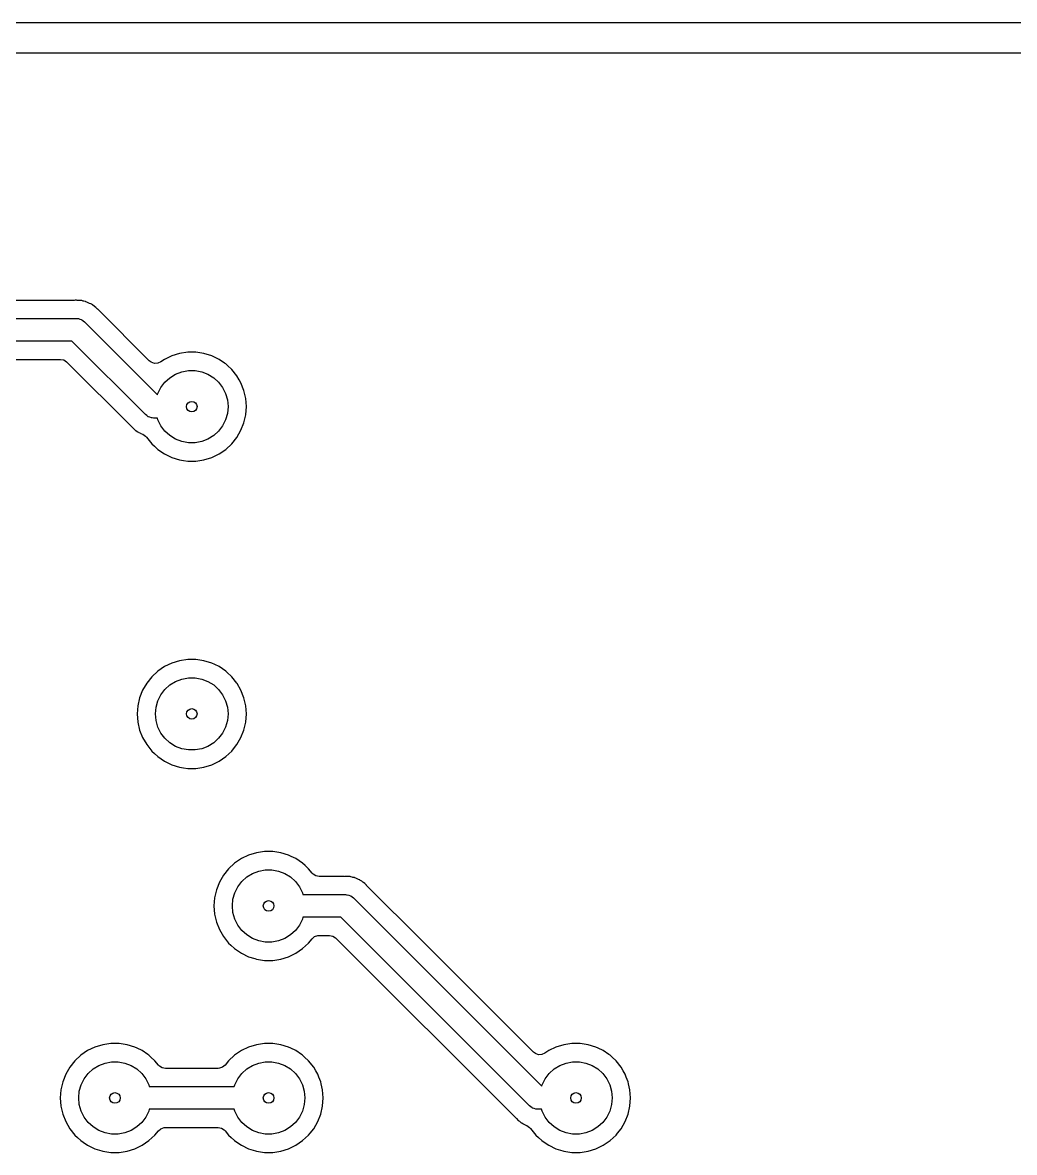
# Model space of a CAD drawing. Extents: x 0.79 to 9.84, y -6.5 to -0.79.
# Drawn here: x 2.817 to 4.108, y -2.258 to -0.787 of the extents above; entities that cross this region are included whole.
import ezdxf

# ---------------------------------------------------------------- set-up
doc = ezdxf.new("R2010")
doc.units = 0
doc.header["$MEASUREMENT"] = 0
doc.layers.add('BLACK', color=7, linetype='CONTINUOUS')

msp = doc.modelspace()

# ---------------------------------------------------------------- linework, layer by layer
at = {"layer": 'BLACK', "linetype": 'CONTINUOUS'}
for p, q in [((0.7874, -0.7874), (9.8425, -0.7874)), ((0.8385, -0.8268), (9.7914, -0.8268)), ((2.8842, -1.149), (1.0032, -1.149)), ((2.8857, -1.1489), (2.8842, -1.149)), ((2.8861, -1.1489), (2.8857, -1.1489)), ((2.8864, -1.1488), (2.8861, -1.1489)), ((2.8872, -1.1489), (2.8864, -1.1488)), ((2.8864, -1.1488), (2.8864, -1.1488)), ((2.8884, -1.149), (2.8872, -1.1489)), ((2.8893, -1.149), (2.8884, -1.149)), ((2.8913, -1.149), (2.8893, -1.149)), ((2.892, -1.1491), (2.8913, -1.149)), ((2.8913, -1.149), (2.8913, -1.149)), ((2.8935, -1.1493), (2.892, -1.1491)), ((2.8942, -1.1494), (2.8935, -1.1493)), ((2.8961, -1.15), (2.8942, -1.1494)), ((2.8942, -1.1494), (2.8942, -1.1494)), ((2.897, -1.1502), (2.8961, -1.15)), ((2.899, -1.1506), (2.897, -1.1502)), ((2.8996, -1.1509), (2.899, -1.1506)), ((2.899, -1.1506), (2.899, -1.1506)), ((2.899, -1.1506), (2.899, -1.1506)), ((2.901, -1.1514), (2.8996, -1.1509)), ((2.9017, -1.1516), (2.901, -1.1514)), ((2.9035, -1.1525), (2.9017, -1.1516)), ((2.9017, -1.1516), (2.9017, -1.1516)), ((2.9043, -1.1529), (2.9035, -1.1525)), ((2.9061, -1.1536), (2.9043, -1.1529)), ((2.9067, -1.1541), (2.9061, -1.1536)), ((2.9061, -1.1536), (2.9061, -1.1536)), ((2.908, -1.1548), (2.9067, -1.1541)), ((2.9086, -1.1552), (2.908, -1.1548)), ((2.9102, -1.1564), (2.9086, -1.1552)), ((2.9086, -1.1552), (2.9086, -1.1552)), ((2.9109, -1.157), (2.9102, -1.1564)), ((2.9125, -1.1581), (2.9109, -1.157)), ((2.9148, -1.1605), (2.9125, -1.1581)), ((2.915, -1.1607), (2.9148, -1.1605)), ((2.9821, -1.2277), (2.915, -1.1607)), ((0.9812, -1.1726), (2.8874, -1.1726)), ((2.8874, -1.1726), (2.8889, -1.1728)), ((2.8889, -1.1728), (2.8892, -1.1728)), ((2.8892, -1.1728), (2.8894, -1.1728)), ((2.8894, -1.1728), (2.8898, -1.1728)), ((2.8898, -1.1728), (2.8918, -1.1735)), ((2.8918, -1.1735), (2.8939, -1.1741)), ((2.8939, -1.1741), (2.8941, -1.1743)), ((2.8941, -1.1743), (2.8944, -1.1744)), ((2.8944, -1.1744), (2.8961, -1.1757)), ((2.8961, -1.1757), (2.8978, -1.177)), ((2.8978, -1.177), (2.9929, -1.272)), ((2.8813, -1.2022), (0.9757, -1.2022)), ((2.977, -1.2978), (2.8813, -1.2022)), ((3.0216, -1.2181), (3.0114, -1.2212)), ((3.0321, -1.2165), (3.0216, -1.2181)), ((3.0216, -1.2181), (3.0216, -1.2181)), ((3.0427, -1.2165), (3.0321, -1.2165)), ((3.0321, -1.2165), (3.0321, -1.2165)), ((3.0532, -1.2181), (3.0427, -1.2165)), ((3.0427, -1.2165), (3.0427, -1.2165)), ((3.0634, -1.2212), (3.0532, -1.2181)), ((3.0532, -1.2181), (3.0532, -1.2181)), ((1.0034, -1.2258), (2.8666, -1.2258)), ((2.8666, -1.2258), (2.8709, -1.2266)), ((2.8709, -1.2266), (2.8745, -1.2289)), ((2.8745, -1.2289), (2.8749, -1.2293)), ((2.8749, -1.2293), (2.9598, -1.3141)), ((2.9846, -1.2297), (2.9821, -1.2277)), ((2.9887, -1.2311), (2.9846, -1.2297)), ((2.9931, -1.2309), (2.9887, -1.2311)), ((2.997, -1.2291), (2.9931, -1.2309)), ((3.0019, -1.2258), (2.997, -1.2291)), ((3.0114, -1.2212), (3.0019, -1.2258)), ((3.0019, -1.2258), (3.0019, -1.2258)), ((3.0114, -1.2212), (3.0114, -1.2212)), ((3.0678, -1.2233), (3.0634, -1.2212)), ((3.0634, -1.2212), (3.0634, -1.2212)), ((3.0634, -1.2212), (3.0634, -1.2212)), ((3.0634, -1.2212), (3.0634, -1.2212)), ((3.0729, -1.2258), (3.0678, -1.2233)), ((3.0799, -1.2306), (3.0729, -1.2258)), ((3.0817, -1.2318), (3.0799, -1.2306)), ((3.0838, -1.2337), (3.0817, -1.2318)), ((3.0895, -1.2391), (3.0838, -1.2337)), ((3.0025, -1.2556), (3.0089, -1.2497)), ((3.0089, -1.2497), (3.0163, -1.2451)), ((3.0163, -1.2451), (3.0245, -1.242)), ((3.0245, -1.242), (3.033, -1.2404)), ((3.033, -1.2404), (3.0418, -1.2404)), ((3.0418, -1.2404), (3.0503, -1.242)), ((3.0503, -1.242), (3.0585, -1.2451)), ((3.0585, -1.2451), (3.0659, -1.2497)), ((3.0659, -1.2497), (3.0723, -1.2556)), ((3.0961, -1.2474), (3.0895, -1.2391)), ((3.0991, -1.2525), (3.0961, -1.2474)), ((3.0961, -1.2474), (3.0961, -1.2474)), ((3.0961, -1.2474), (3.0961, -1.2474)), ((2.9933, -1.2703), (2.9972, -1.2625)), ((2.9972, -1.2625), (3.0025, -1.2556)), ((3.0723, -1.2556), (3.0776, -1.2625)), ((3.0776, -1.2625), (3.0815, -1.2703)), ((3.1014, -1.2566), (3.0991, -1.2525)), ((3.1053, -1.2664), (3.1014, -1.2566)), ((3.1014, -1.2566), (3.1014, -1.2566)), ((2.9929, -1.272), (2.9933, -1.2703)), ((3.0815, -1.2703), (3.0838, -1.2787)), ((3.0838, -1.2787), (3.0846, -1.2874)), ((3.1057, -1.2681), (3.1053, -1.2664)), ((3.1077, -1.2768), (3.1057, -1.2681)), ((3.1085, -1.2874), (3.1077, -1.2768)), ((3.0846, -1.2874), (3.0838, -1.2961)), ((3.1077, -1.298), (3.1085, -1.2874)), ((2.9787, -1.2991), (2.977, -1.2978)), ((2.9804, -1.3004), (2.9787, -1.2991)), ((2.9807, -1.3005), (2.9804, -1.3004)), ((2.9809, -1.3007), (2.9807, -1.3005)), ((2.983, -1.3013), (2.9809, -1.3007)), ((2.985, -1.302), (2.983, -1.3013)), ((2.9854, -1.302), (2.985, -1.302)), ((2.9856, -1.3021), (2.9854, -1.302)), ((2.9859, -1.302), (2.9856, -1.3021)), ((2.9874, -1.3022), (2.9859, -1.302)), ((2.9927, -1.3022), (2.9874, -1.3022)), ((2.9933, -1.3045), (2.9927, -1.3022)), ((2.9972, -1.3123), (2.9933, -1.3045)), ((3.0815, -1.3045), (3.0776, -1.3123)), ((3.0838, -1.2961), (3.0815, -1.3045)), ((3.1014, -1.3182), (3.1053, -1.3084)), ((3.1053, -1.3084), (3.1077, -1.298)), ((2.9598, -1.3141), (2.96, -1.3143)), ((2.96, -1.3143), (2.9623, -1.3167)), ((2.9623, -1.3167), (2.9639, -1.3178)), ((2.9639, -1.3178), (2.9646, -1.3184)), ((2.9646, -1.3184), (2.9662, -1.3196)), ((2.9662, -1.3196), (2.9662, -1.3196)), ((2.9662, -1.3196), (2.9662, -1.3196)), ((2.9662, -1.3196), (2.9668, -1.32)), ((2.9668, -1.32), (2.9681, -1.3207)), ((2.9681, -1.3207), (2.9687, -1.3212)), ((2.9687, -1.3212), (2.9687, -1.3212)), ((2.9687, -1.3212), (2.9687, -1.3212)), ((2.9687, -1.3212), (2.9687, -1.3212)), ((2.9687, -1.3212), (2.9705, -1.3219)), ((2.9705, -1.3219), (2.9713, -1.3223)), ((2.9713, -1.3223), (2.9731, -1.3233)), ((2.9731, -1.3233), (2.9731, -1.3233)), ((2.9731, -1.3233), (2.9735, -1.3234)), ((2.9735, -1.3234), (2.9771, -1.3257)), ((3.0025, -1.3192), (2.9972, -1.3123)), ((3.0089, -1.3251), (3.0025, -1.3192)), ((3.0723, -1.3192), (3.0659, -1.3251)), ((3.0776, -1.3123), (3.0723, -1.3192)), ((3.0961, -1.3274), (3.1014, -1.3182)), ((2.9771, -1.3257), (2.9784, -1.3271)), ((2.9784, -1.3271), (2.9784, -1.3271)), ((2.9784, -1.3271), (2.9853, -1.3358)), ((2.9853, -1.3358), (2.9887, -1.339)), ((3.0163, -1.3297), (3.0089, -1.3251)), ((3.0245, -1.3328), (3.0163, -1.3297)), ((3.033, -1.3344), (3.0245, -1.3328)), ((3.0418, -1.3344), (3.033, -1.3344)), ((3.0503, -1.3328), (3.0418, -1.3344)), ((3.0585, -1.3297), (3.0503, -1.3328)), ((3.0659, -1.3251), (3.0585, -1.3297)), ((3.0817, -1.343), (3.0895, -1.3358)), ((3.0895, -1.3358), (3.0896, -1.3356)), ((3.0896, -1.3356), (3.0961, -1.3274)), ((3.0961, -1.3274), (3.0961, -1.3274)), ((3.0961, -1.3274), (3.0961, -1.3274)), ((2.9887, -1.339), (2.9931, -1.343)), ((2.9931, -1.343), (2.9931, -1.343)), ((2.9931, -1.343), (3.0019, -1.349)), ((3.0019, -1.349), (3.0019, -1.349)), ((3.0019, -1.349), (3.0019, -1.349)), ((3.0019, -1.349), (3.0114, -1.3536)), ((3.0634, -1.3536), (3.0729, -1.349)), ((3.0729, -1.349), (3.0817, -1.343)), ((3.0114, -1.3536), (3.0216, -1.3567)), ((3.0216, -1.3567), (3.0216, -1.3567)), ((3.0216, -1.3567), (3.0216, -1.3567)), ((3.0216, -1.3567), (3.0268, -1.3575)), ((3.0268, -1.3575), (3.0321, -1.3583)), ((3.0321, -1.3583), (3.0321, -1.3583)), ((3.0321, -1.3583), (3.0321, -1.3583)), ((3.0321, -1.3583), (3.0427, -1.3583)), ((3.0427, -1.3583), (3.0532, -1.3567)), ((3.0427, -1.3583), (3.0427, -1.3583)), ((3.0532, -1.3567), (3.0634, -1.3536)), ((3.0321, -1.6165), (3.0216, -1.6181)), ((3.0427, -1.6165), (3.0321, -1.6165)), ((3.0321, -1.6165), (3.0321, -1.6165)), ((3.0532, -1.6181), (3.0427, -1.6165)), ((3.0427, -1.6165), (3.0427, -1.6165)), ((2.9931, -1.6318), (2.9853, -1.6391)), ((3.0019, -1.6258), (2.9931, -1.6318)), ((2.9931, -1.6318), (2.9931, -1.6318)), ((3.0114, -1.6212), (3.0019, -1.6258)), ((3.0019, -1.6258), (3.0019, -1.6258)), ((3.0216, -1.6181), (3.0114, -1.6212)), ((3.0114, -1.6212), (3.0114, -1.6212)), ((3.0216, -1.6181), (3.0216, -1.6181)), ((3.0634, -1.6212), (3.0532, -1.6181)), ((3.0532, -1.6181), (3.0532, -1.6181)), ((3.0675, -1.6232), (3.0634, -1.6212)), ((3.0634, -1.6212), (3.0634, -1.6212)), ((3.0634, -1.6212), (3.0634, -1.6212)), ((3.0634, -1.6212), (3.0634, -1.6212)), ((3.0729, -1.6258), (3.0675, -1.6232)), ((3.0817, -1.6318), (3.0729, -1.6258)), ((3.083, -1.633), (3.0817, -1.6318)), ((3.0817, -1.6318), (3.0817, -1.6318)), ((2.9787, -1.6474), (2.9734, -1.6566)), ((2.9853, -1.6391), (2.9787, -1.6474)), ((3.0089, -1.6497), (3.0163, -1.6451)), ((3.0163, -1.6451), (3.0245, -1.642)), ((3.0245, -1.642), (3.033, -1.6404)), ((3.033, -1.6404), (3.0418, -1.6404)), ((3.0418, -1.6404), (3.0503, -1.642)), ((3.0503, -1.642), (3.0585, -1.6451)), ((3.0585, -1.6451), (3.0659, -1.6497)), ((3.0895, -1.6391), (3.083, -1.633)), ((3.0961, -1.6474), (3.0895, -1.6391)), ((3.0965, -1.648), (3.0961, -1.6474)), ((3.0961, -1.6474), (3.0961, -1.6474)), ((3.0961, -1.6474), (3.0961, -1.6474)), ((2.9734, -1.6566), (2.9695, -1.6664)), ((2.9734, -1.6566), (2.9734, -1.6566)), ((2.9972, -1.6625), (3.0025, -1.6556)), ((3.0025, -1.6556), (3.0089, -1.6497)), ((3.0659, -1.6497), (3.0723, -1.6556)), ((3.0723, -1.6556), (3.0776, -1.6625)), ((3.1014, -1.6566), (3.0965, -1.648)), ((3.1053, -1.6664), (3.1014, -1.6566)), ((3.1014, -1.6566), (3.1014, -1.6566)), ((2.9671, -1.6768), (2.9663, -1.6874)), ((2.9695, -1.6664), (2.9671, -1.6768)), ((2.991, -1.6787), (2.9933, -1.6703)), ((2.9933, -1.6703), (2.9972, -1.6625)), ((3.0776, -1.6625), (3.0815, -1.6703)), ((3.0815, -1.6703), (3.0838, -1.6787)), ((3.1065, -1.6716), (3.1053, -1.6664)), ((3.1077, -1.6768), (3.1065, -1.6716)), ((3.1085, -1.6874), (3.1077, -1.6768)), ((2.9663, -1.6874), (2.9671, -1.698)), ((2.9902, -1.6874), (2.991, -1.6787)), ((2.991, -1.6961), (2.9902, -1.6874)), ((3.0838, -1.6787), (3.0846, -1.6874)), ((3.0846, -1.6874), (3.0838, -1.6961)), ((3.1077, -1.698), (3.1085, -1.6874)), ((2.9671, -1.698), (2.9695, -1.7084)), ((2.9933, -1.7045), (2.991, -1.6961)), ((2.9972, -1.7123), (2.9933, -1.7045)), ((3.0815, -1.7045), (3.0776, -1.7123)), ((3.0838, -1.6961), (3.0815, -1.7045)), ((3.1053, -1.7084), (3.1077, -1.698)), ((2.9695, -1.7084), (2.9734, -1.7182)), ((2.9734, -1.7182), (2.9734, -1.7182)), ((2.9734, -1.7182), (2.9787, -1.7274)), ((3.0025, -1.7192), (2.9972, -1.7123)), ((3.0089, -1.7251), (3.0025, -1.7192)), ((3.0723, -1.7192), (3.0659, -1.7251)), ((3.0776, -1.7123), (3.0723, -1.7192)), ((3.0961, -1.7274), (3.1014, -1.7182)), ((3.1014, -1.7182), (3.1053, -1.7084)), ((2.9787, -1.7274), (2.9853, -1.7358)), ((3.0163, -1.7297), (3.0089, -1.7251)), ((3.0245, -1.7328), (3.0163, -1.7297)), ((3.033, -1.7344), (3.0245, -1.7328)), ((3.0418, -1.7344), (3.033, -1.7344)), ((3.0503, -1.7328), (3.0418, -1.7344)), ((3.0585, -1.7297), (3.0503, -1.7328)), ((3.0659, -1.7251), (3.0585, -1.7297)), ((3.0895, -1.7358), (3.0919, -1.7327)), ((3.0919, -1.7327), (3.0961, -1.7274)), ((3.0961, -1.7274), (3.0961, -1.7274)), ((3.0961, -1.7274), (3.0961, -1.7274)), ((2.9853, -1.7358), (2.9887, -1.739)), ((2.9887, -1.739), (2.9931, -1.743)), ((2.9931, -1.743), (2.9931, -1.743)), ((2.9931, -1.743), (3.0019, -1.749)), ((3.0019, -1.749), (3.0019, -1.749)), ((3.0019, -1.749), (3.0019, -1.749)), ((3.0019, -1.749), (3.0114, -1.7536)), ((3.0634, -1.7536), (3.0729, -1.749)), ((3.0729, -1.749), (3.0817, -1.743)), ((3.0817, -1.743), (3.0895, -1.7358)), ((3.0114, -1.7536), (3.0216, -1.7567)), ((3.0216, -1.7567), (3.0216, -1.7567)), ((3.0216, -1.7567), (3.0216, -1.7567)), ((3.0216, -1.7567), (3.0268, -1.7575)), ((3.0268, -1.7575), (3.0321, -1.7583)), ((3.0321, -1.7583), (3.0321, -1.7583)), ((3.0321, -1.7583), (3.0321, -1.7583)), ((3.0321, -1.7583), (3.0427, -1.7583)), ((3.0427, -1.7583), (3.0532, -1.7567)), ((3.0427, -1.7583), (3.0427, -1.7583)), ((3.0532, -1.7567), (3.0634, -1.7536)), ((3.1321, -1.8665), (3.1216, -1.8681)), ((3.1427, -1.8665), (3.1321, -1.8665)), ((3.1321, -1.8665), (3.1321, -1.8665)), ((3.1532, -1.8681), (3.1427, -1.8665)), ((3.1427, -1.8665), (3.1427, -1.8665)), ((3.0931, -1.8818), (3.0853, -1.8891)), ((3.1019, -1.8758), (3.0931, -1.8818)), ((3.0931, -1.8818), (3.0931, -1.8818)), ((3.1114, -1.8712), (3.1019, -1.8758)), ((3.1019, -1.8758), (3.1019, -1.8758)), ((3.1216, -1.8681), (3.1114, -1.8712)), ((3.1114, -1.8712), (3.1114, -1.8712)), ((3.1216, -1.8681), (3.1216, -1.8681)), ((3.1634, -1.8712), (3.1532, -1.8681)), ((3.1532, -1.8681), (3.1532, -1.8681)), ((3.1668, -1.8729), (3.1634, -1.8712)), ((3.1634, -1.8712), (3.1634, -1.8712)), ((3.1634, -1.8712), (3.1634, -1.8712)), ((3.1634, -1.8712), (3.1634, -1.8712)), ((3.1729, -1.8758), (3.1668, -1.8729)), ((3.1817, -1.8818), (3.1729, -1.8758)), ((3.185, -1.8848), (3.1817, -1.8818)), ((3.1817, -1.8818), (3.1817, -1.8818)), ((3.0787, -1.8974), (3.0734, -1.9066)), ((3.0853, -1.8891), (3.0787, -1.8974)), ((3.1089, -1.8997), (3.1163, -1.8951)), ((3.1163, -1.8951), (3.1245, -1.892)), ((3.1245, -1.892), (3.133, -1.8904)), ((3.133, -1.8904), (3.1418, -1.8904)), ((3.1418, -1.8904), (3.1503, -1.892)), ((3.1503, -1.892), (3.1585, -1.8951)), ((3.1585, -1.8951), (3.1659, -1.8997)), ((3.1895, -1.8891), (3.185, -1.8848)), ((3.1939, -1.8946), (3.1895, -1.8891)), ((3.1952, -1.8959), (3.1939, -1.8946)), ((3.1989, -1.8982), (3.1952, -1.8959)), ((3.0734, -1.9066), (3.0695, -1.9164)), ((3.0734, -1.9066), (3.0734, -1.9066)), ((3.0972, -1.9125), (3.1025, -1.9056)), ((3.1025, -1.9056), (3.1089, -1.8997)), ((3.1659, -1.8997), (3.1723, -1.9056)), ((3.1723, -1.9056), (3.1776, -1.9125)), ((3.2031, -1.899), (3.1989, -1.8982)), ((3.2342, -1.899), (3.2031, -1.899)), ((3.2357, -1.8989), (3.2342, -1.899)), ((3.2361, -1.8989), (3.2357, -1.8989)), ((3.2364, -1.8988), (3.2361, -1.8989)), ((3.2372, -1.8989), (3.2364, -1.8988)), ((3.2364, -1.8988), (3.2364, -1.8988)), ((3.2384, -1.899), (3.2372, -1.8989)), ((3.2393, -1.899), (3.2384, -1.899)), ((3.2413, -1.899), (3.2393, -1.899)), ((3.242, -1.8991), (3.2413, -1.899)), ((3.2413, -1.899), (3.2413, -1.899)), ((3.2435, -1.8993), (3.242, -1.8991)), ((3.2442, -1.8994), (3.2435, -1.8993)), ((3.2461, -1.9), (3.2442, -1.8994)), ((3.2442, -1.8994), (3.2442, -1.8994)), ((3.247, -1.9002), (3.2461, -1.9)), ((3.249, -1.9006), (3.247, -1.9002)), ((3.2496, -1.9009), (3.249, -1.9006)), ((3.249, -1.9006), (3.249, -1.9006)), ((3.249, -1.9006), (3.249, -1.9006)), ((3.251, -1.9014), (3.2496, -1.9009)), ((3.2517, -1.9016), (3.251, -1.9014)), ((3.2535, -1.9025), (3.2517, -1.9016)), ((3.2517, -1.9016), (3.2517, -1.9016)), ((3.2543, -1.9029), (3.2535, -1.9025)), ((3.2561, -1.9036), (3.2543, -1.9029)), ((3.2567, -1.9041), (3.2561, -1.9036)), ((3.2561, -1.9036), (3.2561, -1.9036)), ((3.258, -1.9048), (3.2567, -1.9041)), ((3.2586, -1.9052), (3.258, -1.9048)), ((3.2602, -1.9064), (3.2586, -1.9052)), ((3.2586, -1.9052), (3.2586, -1.9052)), ((3.2609, -1.907), (3.2602, -1.9064)), ((3.2625, -1.9081), (3.2609, -1.907)), ((3.2631, -1.9087), (3.2625, -1.9081)), ((3.2648, -1.9105), (3.2631, -1.9087)), ((3.265, -1.9107), (3.2648, -1.9105)), ((3.3386, -1.9843), (3.265, -1.9107)), ((3.0671, -1.9268), (3.0663, -1.9374)), ((3.0695, -1.9164), (3.0671, -1.9268)), ((3.091, -1.9287), (3.0933, -1.9203)), ((3.0933, -1.9203), (3.0972, -1.9125)), ((3.1776, -1.9125), (3.1815, -1.9203)), ((3.1815, -1.9203), (3.1821, -1.9226)), ((3.1821, -1.9226), (3.2374, -1.9226)), ((3.2374, -1.9226), (3.2389, -1.9228)), ((3.2389, -1.9228), (3.2392, -1.9228)), ((3.2392, -1.9228), (3.2394, -1.9228)), ((3.2394, -1.9228), (3.2398, -1.9228)), ((3.2398, -1.9228), (3.2418, -1.9235)), ((3.2418, -1.9235), (3.2439, -1.9241)), ((3.2439, -1.9241), (3.2441, -1.9243)), ((3.2441, -1.9243), (3.2444, -1.9244)), ((3.2444, -1.9244), (3.2461, -1.9257)), ((3.2461, -1.9257), (3.2478, -1.927)), ((3.0663, -1.9374), (3.0671, -1.948)), ((3.0902, -1.9374), (3.091, -1.9287)), ((3.091, -1.9461), (3.0902, -1.9374)), ((3.2478, -1.927), (3.4929, -2.172)), ((3.0671, -1.948), (3.0695, -1.9584)), ((3.0933, -1.9545), (3.091, -1.9461)), ((3.0972, -1.9623), (3.0933, -1.9545)), ((3.1815, -1.9545), (3.1776, -1.9623)), ((3.1821, -1.9522), (3.1815, -1.9545)), ((3.2313, -1.9522), (3.1821, -1.9522)), ((3.477, -2.1978), (3.2313, -1.9522)), ((3.0695, -1.9584), (3.0734, -1.9682)), ((3.0734, -1.9682), (3.0734, -1.9682)), ((3.0734, -1.9682), (3.0787, -1.9774)), ((3.1025, -1.9692), (3.0972, -1.9623)), ((3.1089, -1.9751), (3.1025, -1.9692)), ((3.1723, -1.9692), (3.1659, -1.9751)), ((3.1776, -1.9623), (3.1723, -1.9692)), ((3.0787, -1.9774), (3.0853, -1.9858)), ((3.1163, -1.9797), (3.1089, -1.9751)), ((3.1245, -1.9828), (3.1163, -1.9797)), ((3.133, -1.9844), (3.1245, -1.9828)), ((3.1418, -1.9844), (3.133, -1.9844)), ((3.1503, -1.9828), (3.1418, -1.9844)), ((3.1585, -1.9797), (3.1503, -1.9828)), ((3.1659, -1.9751), (3.1585, -1.9797)), ((3.1895, -1.9858), (3.1939, -1.9802)), ((3.1939, -1.9802), (3.1972, -1.9774)), ((3.1972, -1.9774), (3.2013, -1.976)), ((3.2013, -1.976), (3.2031, -1.9758)), ((3.2031, -1.9758), (3.2166, -1.9758)), ((3.2166, -1.9758), (3.2209, -1.9766)), ((3.2209, -1.9766), (3.2245, -1.9789)), ((3.2245, -1.9789), (3.2249, -1.9793)), ((3.2249, -1.9793), (3.4598, -2.2141)), ((3.4821, -2.1277), (3.3386, -1.9843)), ((3.0853, -1.9858), (3.0883, -1.9885)), ((3.0883, -1.9885), (3.0931, -1.993)), ((3.0931, -1.993), (3.0942, -1.9937)), ((3.0942, -1.9937), (3.1019, -1.999)), ((3.1019, -1.999), (3.1019, -1.999)), ((3.1019, -1.999), (3.1019, -1.999)), ((3.1019, -1.999), (3.1114, -2.0036)), ((3.1634, -2.0036), (3.1729, -1.999)), ((3.1729, -1.999), (3.1817, -1.993)), ((3.1817, -1.993), (3.1895, -1.9858)), ((3.1114, -2.0036), (3.1114, -2.0036)), ((3.1114, -2.0036), (3.1114, -2.0036)), ((3.1114, -2.0036), (3.1193, -2.006)), ((3.1193, -2.006), (3.1216, -2.0067)), ((3.1216, -2.0067), (3.1216, -2.0067)), ((3.1216, -2.0067), (3.1216, -2.0067)), ((3.1216, -2.0067), (3.1268, -2.0075)), ((3.1268, -2.0075), (3.1321, -2.0083)), ((3.1321, -2.0083), (3.1321, -2.0083)), ((3.1321, -2.0083), (3.1321, -2.0083)), ((3.1321, -2.0083), (3.1427, -2.0083)), ((3.1427, -2.0083), (3.1532, -2.0067)), ((3.1427, -2.0083), (3.1427, -2.0083)), ((3.1532, -2.0067), (3.1634, -2.0036)), ((2.9321, -2.1165), (2.9216, -2.1181)), ((2.9427, -2.1165), (2.9321, -2.1165)), ((2.9321, -2.1165), (2.9321, -2.1165)), ((2.9532, -2.1181), (2.9427, -2.1165)), ((2.9427, -2.1165), (2.9427, -2.1165)), ((3.1321, -2.1165), (3.1216, -2.1181)), ((3.1427, -2.1165), (3.1321, -2.1165)), ((3.1321, -2.1165), (3.1321, -2.1165)), ((3.1532, -2.1181), (3.1427, -2.1165)), ((3.1427, -2.1165), (3.1427, -2.1165)), ((3.5321, -2.1165), (3.5216, -2.1181)), ((3.5427, -2.1165), (3.5321, -2.1165)), ((3.5321, -2.1165), (3.5321, -2.1165)), ((3.5532, -2.1181), (3.5427, -2.1165)), ((3.5427, -2.1165), (3.5427, -2.1165)), ((2.8931, -2.1318), (2.8853, -2.1391)), ((2.9019, -2.1258), (2.8931, -2.1318)), ((2.8931, -2.1318), (2.8931, -2.1318)), ((2.9114, -2.1212), (2.9019, -2.1258)), ((2.9019, -2.1258), (2.9019, -2.1258)), ((2.9216, -2.1181), (2.9114, -2.1212)), ((2.9114, -2.1212), (2.9114, -2.1212)), ((2.9216, -2.1181), (2.9216, -2.1181)), ((2.9634, -2.1212), (2.9532, -2.1181)), ((2.9532, -2.1181), (2.9532, -2.1181)), ((2.9662, -2.1226), (2.9634, -2.1212)), ((2.9634, -2.1212), (2.9634, -2.1212)), ((2.9634, -2.1212), (2.9634, -2.1212)), ((2.9634, -2.1212), (2.9634, -2.1212)), ((2.9729, -2.1258), (2.9662, -2.1226)), ((2.9803, -2.1309), (2.9729, -2.1258)), ((2.9817, -2.1318), (2.9803, -2.1309)), ((2.9843, -2.1342), (2.9817, -2.1318)), ((3.0931, -2.1318), (3.0853, -2.1391)), ((3.1019, -2.1258), (3.0931, -2.1318)), ((3.0931, -2.1318), (3.0931, -2.1318)), ((3.1114, -2.1212), (3.1019, -2.1258)), ((3.1019, -2.1258), (3.1019, -2.1258)), ((3.1216, -2.1181), (3.1114, -2.1212)), ((3.1114, -2.1212), (3.1114, -2.1212)), ((3.1216, -2.1181), (3.1216, -2.1181)), ((3.1634, -2.1212), (3.1532, -2.1181)), ((3.1532, -2.1181), (3.1532, -2.1181)), ((3.1662, -2.1226), (3.1634, -2.1212)), ((3.1634, -2.1212), (3.1634, -2.1212)), ((3.1634, -2.1212), (3.1634, -2.1212)), ((3.1634, -2.1212), (3.1634, -2.1212)), ((3.1729, -2.1258), (3.1662, -2.1226)), ((3.1803, -2.1309), (3.1729, -2.1258)), ((3.1817, -2.1318), (3.1803, -2.1309)), ((3.1843, -2.1342), (3.1817, -2.1318)), ((3.4846, -2.1297), (3.4821, -2.1277)), ((3.4887, -2.1311), (3.4846, -2.1297)), ((3.4931, -2.1309), (3.4887, -2.1311)), ((3.497, -2.1291), (3.4931, -2.1309)), ((3.5019, -2.1258), (3.497, -2.1291)), ((3.5114, -2.1212), (3.5019, -2.1258)), ((3.5019, -2.1258), (3.5019, -2.1258)), ((3.5216, -2.1181), (3.5114, -2.1212)), ((3.5114, -2.1212), (3.5114, -2.1212)), ((3.5216, -2.1181), (3.5216, -2.1181)), ((3.5634, -2.1212), (3.5532, -2.1181)), ((3.5532, -2.1181), (3.5532, -2.1181)), ((3.5662, -2.1226), (3.5634, -2.1212)), ((3.5634, -2.1212), (3.5634, -2.1212)), ((3.5634, -2.1212), (3.5634, -2.1212)), ((3.5634, -2.1212), (3.5634, -2.1212)), ((3.5729, -2.1258), (3.5662, -2.1226)), ((3.5803, -2.1309), (3.5729, -2.1258)), ((3.5817, -2.1318), (3.5803, -2.1309)), ((3.5843, -2.1342), (3.5817, -2.1318)), ((2.8787, -2.1474), (2.8734, -2.1566)), ((2.8853, -2.1391), (2.8787, -2.1474)), ((2.9089, -2.1497), (2.9163, -2.1451)), ((2.9163, -2.1451), (2.9245, -2.142)), ((2.9245, -2.142), (2.933, -2.1404)), ((2.933, -2.1404), (2.9418, -2.1404)), ((2.9418, -2.1404), (2.9503, -2.142)), ((2.9503, -2.142), (2.9585, -2.1451)), ((2.9585, -2.1451), (2.9659, -2.1497)), ((2.9895, -2.1391), (2.9843, -2.1342)), ((2.9939, -2.1446), (2.9895, -2.1391)), ((2.9952, -2.1459), (2.9939, -2.1446)), ((2.9989, -2.1482), (2.9952, -2.1459)), ((3.0776, -2.1474), (3.0736, -2.1488)), ((3.0809, -2.1446), (3.0776, -2.1474)), ((3.0853, -2.1391), (3.0809, -2.1446)), ((3.1089, -2.1497), (3.1163, -2.1451)), ((3.1163, -2.1451), (3.1245, -2.142)), ((3.1245, -2.142), (3.133, -2.1404)), ((3.133, -2.1404), (3.1418, -2.1404)), ((3.1418, -2.1404), (3.1503, -2.142)), ((3.1503, -2.142), (3.1585, -2.1451)), ((3.1585, -2.1451), (3.1659, -2.1497)), ((3.1895, -2.1391), (3.1843, -2.1342)), ((3.1961, -2.1474), (3.1895, -2.1391)), ((3.1989, -2.1522), (3.1961, -2.1474)), ((3.1961, -2.1474), (3.1961, -2.1474)), ((3.1961, -2.1474), (3.1961, -2.1474)), ((3.5089, -2.1497), (3.5163, -2.1451)), ((3.5163, -2.1451), (3.5245, -2.142)), ((3.5245, -2.142), (3.533, -2.1404)), ((3.533, -2.1404), (3.5418, -2.1404)), ((3.5418, -2.1404), (3.5503, -2.142)), ((3.5503, -2.142), (3.5585, -2.1451)), ((3.5585, -2.1451), (3.5659, -2.1497)), ((3.5895, -2.1391), (3.5843, -2.1342)), ((3.5961, -2.1474), (3.5895, -2.1391)), ((3.5989, -2.1522), (3.5961, -2.1474)), ((3.5961, -2.1474), (3.5961, -2.1474)), ((3.5961, -2.1474), (3.5961, -2.1474)), ((2.8734, -2.1566), (2.8695, -2.1664)), ((2.8734, -2.1566), (2.8734, -2.1566)), ((2.8972, -2.1625), (2.9025, -2.1556)), ((2.9025, -2.1556), (2.9089, -2.1497)), ((2.9659, -2.1497), (2.9723, -2.1556)), ((2.9723, -2.1556), (2.9776, -2.1625)), ((3.0031, -2.149), (2.9989, -2.1482)), ((3.0717, -2.149), (3.0031, -2.149)), ((3.0736, -2.1488), (3.0717, -2.149)), ((3.0972, -2.1625), (3.1025, -2.1556)), ((3.1025, -2.1556), (3.1089, -2.1497)), ((3.1659, -2.1497), (3.1723, -2.1556)), ((3.1723, -2.1556), (3.1776, -2.1625)), ((3.2014, -2.1566), (3.1989, -2.1522)), ((3.2029, -2.1603), (3.2014, -2.1566)), ((3.2014, -2.1566), (3.2014, -2.1566)), ((3.2053, -2.1663), (3.2029, -2.1603)), ((3.4972, -2.1625), (3.5025, -2.1556)), ((3.5025, -2.1556), (3.5089, -2.1497)), ((3.5659, -2.1497), (3.5723, -2.1556)), ((3.5723, -2.1556), (3.5776, -2.1625)), ((3.6014, -2.1566), (3.5989, -2.1522)), ((3.6029, -2.1603), (3.6014, -2.1566)), ((3.6014, -2.1566), (3.6014, -2.1566)), ((3.6053, -2.1663), (3.6029, -2.1603)), ((2.8671, -2.1768), (2.8663, -2.1874)), ((2.8695, -2.1664), (2.8671, -2.1768)), ((2.891, -2.1787), (2.8933, -2.1703)), ((2.8933, -2.1703), (2.8972, -2.1625)), ((2.9776, -2.1625), (2.9815, -2.1703)), ((2.9815, -2.1703), (2.9821, -2.1726)), ((2.9821, -2.1726), (3.0927, -2.1726)), ((3.0927, -2.1726), (3.0933, -2.1703)), ((3.0933, -2.1703), (3.0972, -2.1625)), ((3.1776, -2.1625), (3.1815, -2.1703)), ((3.1815, -2.1703), (3.1838, -2.1787)), ((3.2053, -2.1664), (3.2053, -2.1663)), ((3.2059, -2.1688), (3.2053, -2.1664)), ((3.2077, -2.1768), (3.2059, -2.1688)), ((3.2085, -2.1874), (3.2077, -2.1768)), ((3.4929, -2.172), (3.4933, -2.1703)), ((3.4933, -2.1703), (3.4972, -2.1625)), ((3.5776, -2.1625), (3.5815, -2.1703)), ((3.5815, -2.1703), (3.5838, -2.1787)), ((3.6053, -2.1664), (3.6053, -2.1663)), ((3.6059, -2.1688), (3.6053, -2.1664)), ((3.6077, -2.1768), (3.6059, -2.1688)), ((3.6085, -2.1874), (3.6077, -2.1768)), ((2.8663, -2.1874), (2.8671, -2.198)), ((2.8902, -2.1874), (2.891, -2.1787)), ((2.891, -2.1961), (2.8902, -2.1874)), ((3.1838, -2.1787), (3.1846, -2.1874)), ((3.1846, -2.1874), (3.1838, -2.1961)), ((3.2077, -2.198), (3.2085, -2.1874)), ((3.5838, -2.1787), (3.5846, -2.1874)), ((3.5846, -2.1874), (3.5838, -2.1961)), ((3.6077, -2.198), (3.6085, -2.1874)), ((2.8671, -2.198), (2.8695, -2.2084)), ((2.8933, -2.2045), (2.891, -2.1961)), ((2.8972, -2.2123), (2.8933, -2.2045)), ((2.9815, -2.2045), (2.9776, -2.2123)), ((2.9821, -2.2022), (2.9815, -2.2045)), ((3.0927, -2.2022), (2.9821, -2.2022)), ((3.0933, -2.2045), (3.0927, -2.2022)), ((3.0972, -2.2123), (3.0933, -2.2045)), ((3.1815, -2.2045), (3.1776, -2.2123)), ((3.1838, -2.1961), (3.1815, -2.2045)), ((3.2053, -2.2084), (3.2077, -2.198)), ((3.4787, -2.1991), (3.477, -2.1978)), ((3.4804, -2.2004), (3.4787, -2.1991)), ((3.4807, -2.2005), (3.4804, -2.2004)), ((3.4809, -2.2007), (3.4807, -2.2005)), ((3.483, -2.2013), (3.4809, -2.2007)), ((3.485, -2.202), (3.483, -2.2013)), ((3.4854, -2.202), (3.485, -2.202)), ((3.4856, -2.2021), (3.4854, -2.202)), ((3.4859, -2.202), (3.4856, -2.2021)), ((3.4874, -2.2022), (3.4859, -2.202)), ((3.4927, -2.2022), (3.4874, -2.2022)), ((3.4933, -2.2045), (3.4927, -2.2022)), ((3.4972, -2.2123), (3.4933, -2.2045)), ((3.5815, -2.2045), (3.5776, -2.2123)), ((3.5838, -2.1961), (3.5815, -2.2045)), ((3.6053, -2.2084), (3.6077, -2.198)), ((2.8695, -2.2084), (2.8734, -2.2182)), ((2.8734, -2.2182), (2.8734, -2.2182)), ((2.8734, -2.2182), (2.8787, -2.2274)), ((2.9025, -2.2192), (2.8972, -2.2123)), ((2.9089, -2.2251), (2.9025, -2.2192)), ((2.9723, -2.2192), (2.9659, -2.2251)), ((2.9776, -2.2123), (2.9723, -2.2192)), ((3.1025, -2.2192), (3.0972, -2.2123)), ((3.1089, -2.2251), (3.1025, -2.2192)), ((3.1723, -2.2192), (3.1659, -2.2251)), ((3.1776, -2.2123), (3.1723, -2.2192)), ((3.1961, -2.2274), (3.2014, -2.2182)), ((3.2014, -2.2182), (3.2053, -2.2084)), ((3.4598, -2.2141), (3.46, -2.2143)), ((3.46, -2.2143), (3.4623, -2.2167)), ((3.4623, -2.2167), (3.4639, -2.2178)), ((3.4639, -2.2178), (3.4646, -2.2184)), ((3.4646, -2.2184), (3.4662, -2.2196)), ((3.4662, -2.2196), (3.4662, -2.2196)), ((3.4662, -2.2196), (3.4662, -2.2196)), ((3.4662, -2.2196), (3.4668, -2.22)), ((3.4668, -2.22), (3.4681, -2.2207)), ((3.4681, -2.2207), (3.4687, -2.2212)), ((3.5025, -2.2192), (3.4972, -2.2123)), ((3.5089, -2.2251), (3.5025, -2.2192)), ((3.5723, -2.2192), (3.5659, -2.2251)), ((3.5776, -2.2123), (3.5723, -2.2192)), ((3.5961, -2.2274), (3.6014, -2.2182)), ((3.6014, -2.2182), (3.6053, -2.2084)), ((2.8787, -2.2274), (2.8853, -2.2358)), ((2.9163, -2.2297), (2.9089, -2.2251)), ((2.9245, -2.2328), (2.9163, -2.2297)), ((2.933, -2.2344), (2.9245, -2.2328)), ((2.9418, -2.2344), (2.933, -2.2344)), ((2.9503, -2.2328), (2.9418, -2.2344)), ((2.9585, -2.2297), (2.9503, -2.2328)), ((2.9659, -2.2251), (2.9585, -2.2297)), ((2.9895, -2.2358), (2.9939, -2.2302)), ((2.9939, -2.2302), (2.9972, -2.2274)), ((2.9972, -2.2274), (3.0013, -2.226)), ((3.0013, -2.226), (3.0031, -2.2258)), ((3.0031, -2.2258), (3.0717, -2.2258)), ((3.0717, -2.2258), (3.0759, -2.2266)), ((3.0759, -2.2266), (3.0796, -2.2289)), ((3.0796, -2.2289), (3.0809, -2.2302)), ((3.0809, -2.2302), (3.0853, -2.2358)), ((3.1163, -2.2297), (3.1089, -2.2251)), ((3.1245, -2.2328), (3.1163, -2.2297)), ((3.133, -2.2344), (3.1245, -2.2328)), ((3.1418, -2.2344), (3.133, -2.2344)), ((3.1503, -2.2328), (3.1418, -2.2344)), ((3.1585, -2.2297), (3.1503, -2.2328)), ((3.1659, -2.2251), (3.1585, -2.2297)), ((3.1895, -2.2358), (3.1914, -2.2334)), ((3.1914, -2.2334), (3.1961, -2.2274)), ((3.1961, -2.2274), (3.1961, -2.2274)), ((3.1961, -2.2274), (3.1961, -2.2274)), ((3.4687, -2.2212), (3.4687, -2.2212)), ((3.4687, -2.2212), (3.4687, -2.2212)), ((3.4687, -2.2212), (3.4687, -2.2212)), ((3.4687, -2.2212), (3.4705, -2.2219)), ((3.4705, -2.2219), (3.4713, -2.2223)), ((3.4713, -2.2223), (3.4731, -2.2233)), ((3.4731, -2.2233), (3.4731, -2.2233)), ((3.4731, -2.2233), (3.4735, -2.2234)), ((3.4735, -2.2234), (3.4771, -2.2257)), ((3.4771, -2.2257), (3.4784, -2.2271)), ((3.4784, -2.2271), (3.4784, -2.2271)), ((3.4784, -2.2271), (3.4853, -2.2358)), ((3.5163, -2.2297), (3.5089, -2.2251)), ((3.5245, -2.2328), (3.5163, -2.2297)), ((3.533, -2.2344), (3.5245, -2.2328)), ((3.5418, -2.2344), (3.533, -2.2344)), ((3.5503, -2.2328), (3.5418, -2.2344)), ((3.5585, -2.2297), (3.5503, -2.2328)), ((3.5659, -2.2251), (3.5585, -2.2297)), ((3.5895, -2.2358), (3.5914, -2.2334)), ((3.5914, -2.2334), (3.5961, -2.2274)), ((3.5961, -2.2274), (3.5961, -2.2274)), ((3.5961, -2.2274), (3.5961, -2.2274)), ((2.8853, -2.2358), (2.8887, -2.239)), ((2.8887, -2.239), (2.8931, -2.243)), ((2.8931, -2.243), (2.8959, -2.2449)), ((2.8959, -2.2449), (2.9019, -2.249)), ((2.9019, -2.249), (2.9019, -2.249)), ((2.9019, -2.249), (2.9019, -2.249)), ((2.9019, -2.249), (2.9114, -2.2536)), ((2.9634, -2.2536), (2.9729, -2.249)), ((2.9729, -2.249), (2.9817, -2.243)), ((2.9817, -2.243), (2.9895, -2.2358)), ((3.0853, -2.2358), (3.0888, -2.2391)), ((3.0888, -2.2391), (3.0931, -2.243)), ((3.0931, -2.243), (3.0959, -2.2449)), ((3.0959, -2.2449), (3.1019, -2.249)), ((3.1019, -2.249), (3.1019, -2.249)), ((3.1019, -2.249), (3.1019, -2.249)), ((3.1019, -2.249), (3.1114, -2.2536)), ((3.1634, -2.2536), (3.1729, -2.249)), ((3.1729, -2.249), (3.1817, -2.243)), ((3.1817, -2.243), (3.1895, -2.2358)), ((3.4853, -2.2358), (3.4887, -2.239)), ((3.4887, -2.239), (3.4931, -2.243)), ((3.4931, -2.243), (3.4959, -2.2449)), ((3.4959, -2.2449), (3.5019, -2.249)), ((3.5019, -2.249), (3.5019, -2.249)), ((3.5019, -2.249), (3.5019, -2.249)), ((3.5019, -2.249), (3.5114, -2.2536)), ((3.5634, -2.2536), (3.5729, -2.249)), ((3.5729, -2.249), (3.5817, -2.243)), ((3.5817, -2.243), (3.5895, -2.2358)), ((2.9114, -2.2536), (2.9114, -2.2536)), ((2.9114, -2.2536), (2.9114, -2.2536)), ((2.9114, -2.2536), (2.9205, -2.2564)), ((2.9205, -2.2564), (2.9216, -2.2567)), ((2.9216, -2.2567), (2.9216, -2.2567)), ((2.9216, -2.2567), (2.9216, -2.2567)), ((2.9216, -2.2567), (2.9268, -2.2575)), ((2.9268, -2.2575), (2.9321, -2.2583)), ((2.9321, -2.2583), (2.9321, -2.2583)), ((2.9321, -2.2583), (2.9321, -2.2583)), ((2.9321, -2.2583), (2.9427, -2.2583)), ((2.9427, -2.2583), (2.9532, -2.2567)), ((2.9427, -2.2583), (2.9427, -2.2583)), ((2.9532, -2.2567), (2.9634, -2.2536)), ((3.1114, -2.2536), (3.1114, -2.2536)), ((3.1114, -2.2536), (3.1114, -2.2536)), ((3.1114, -2.2536), (3.1205, -2.2564)), ((3.1205, -2.2564), (3.1216, -2.2567)), ((3.1216, -2.2567), (3.1216, -2.2567)), ((3.1216, -2.2567), (3.1216, -2.2567)), ((3.1216, -2.2567), (3.1268, -2.2575)), ((3.1268, -2.2575), (3.1321, -2.2583)), ((3.1321, -2.2583), (3.1321, -2.2583)), ((3.1321, -2.2583), (3.1321, -2.2583)), ((3.1321, -2.2583), (3.1427, -2.2583)), ((3.1427, -2.2583), (3.1532, -2.2567)), ((3.1427, -2.2583), (3.1427, -2.2583)), ((3.1532, -2.2567), (3.1634, -2.2536)), ((3.5114, -2.2536), (3.5114, -2.2536)), ((3.5114, -2.2536), (3.5114, -2.2536)), ((3.5114, -2.2536), (3.5205, -2.2564)), ((3.5205, -2.2564), (3.5216, -2.2567)), ((3.5216, -2.2567), (3.5216, -2.2567)), ((3.5216, -2.2567), (3.5216, -2.2567)), ((3.5216, -2.2567), (3.5268, -2.2575)), ((3.5268, -2.2575), (3.5321, -2.2583)), ((3.5321, -2.2583), (3.5321, -2.2583)), ((3.5321, -2.2583), (3.5321, -2.2583)), ((3.5321, -2.2583), (3.5427, -2.2583)), ((3.5427, -2.2583), (3.5532, -2.2567)), ((3.5427, -2.2583), (3.5427, -2.2583)), ((3.5532, -2.2567), (3.5634, -2.2536))]:
    msp.add_line(p, q, dxfattribs=at)
at = {"layer": 'BLACK'}
for centre in [(3.0374, -1.2874), (3.0374, -1.6874), (3.1374, -1.9374), (2.9374, -2.1874), (3.1374, -2.1874), (3.5374, -2.1874)]:
    msp.add_circle(centre, 0.00689, dxfattribs=at)

doc.saveas('drawing.dxf')
